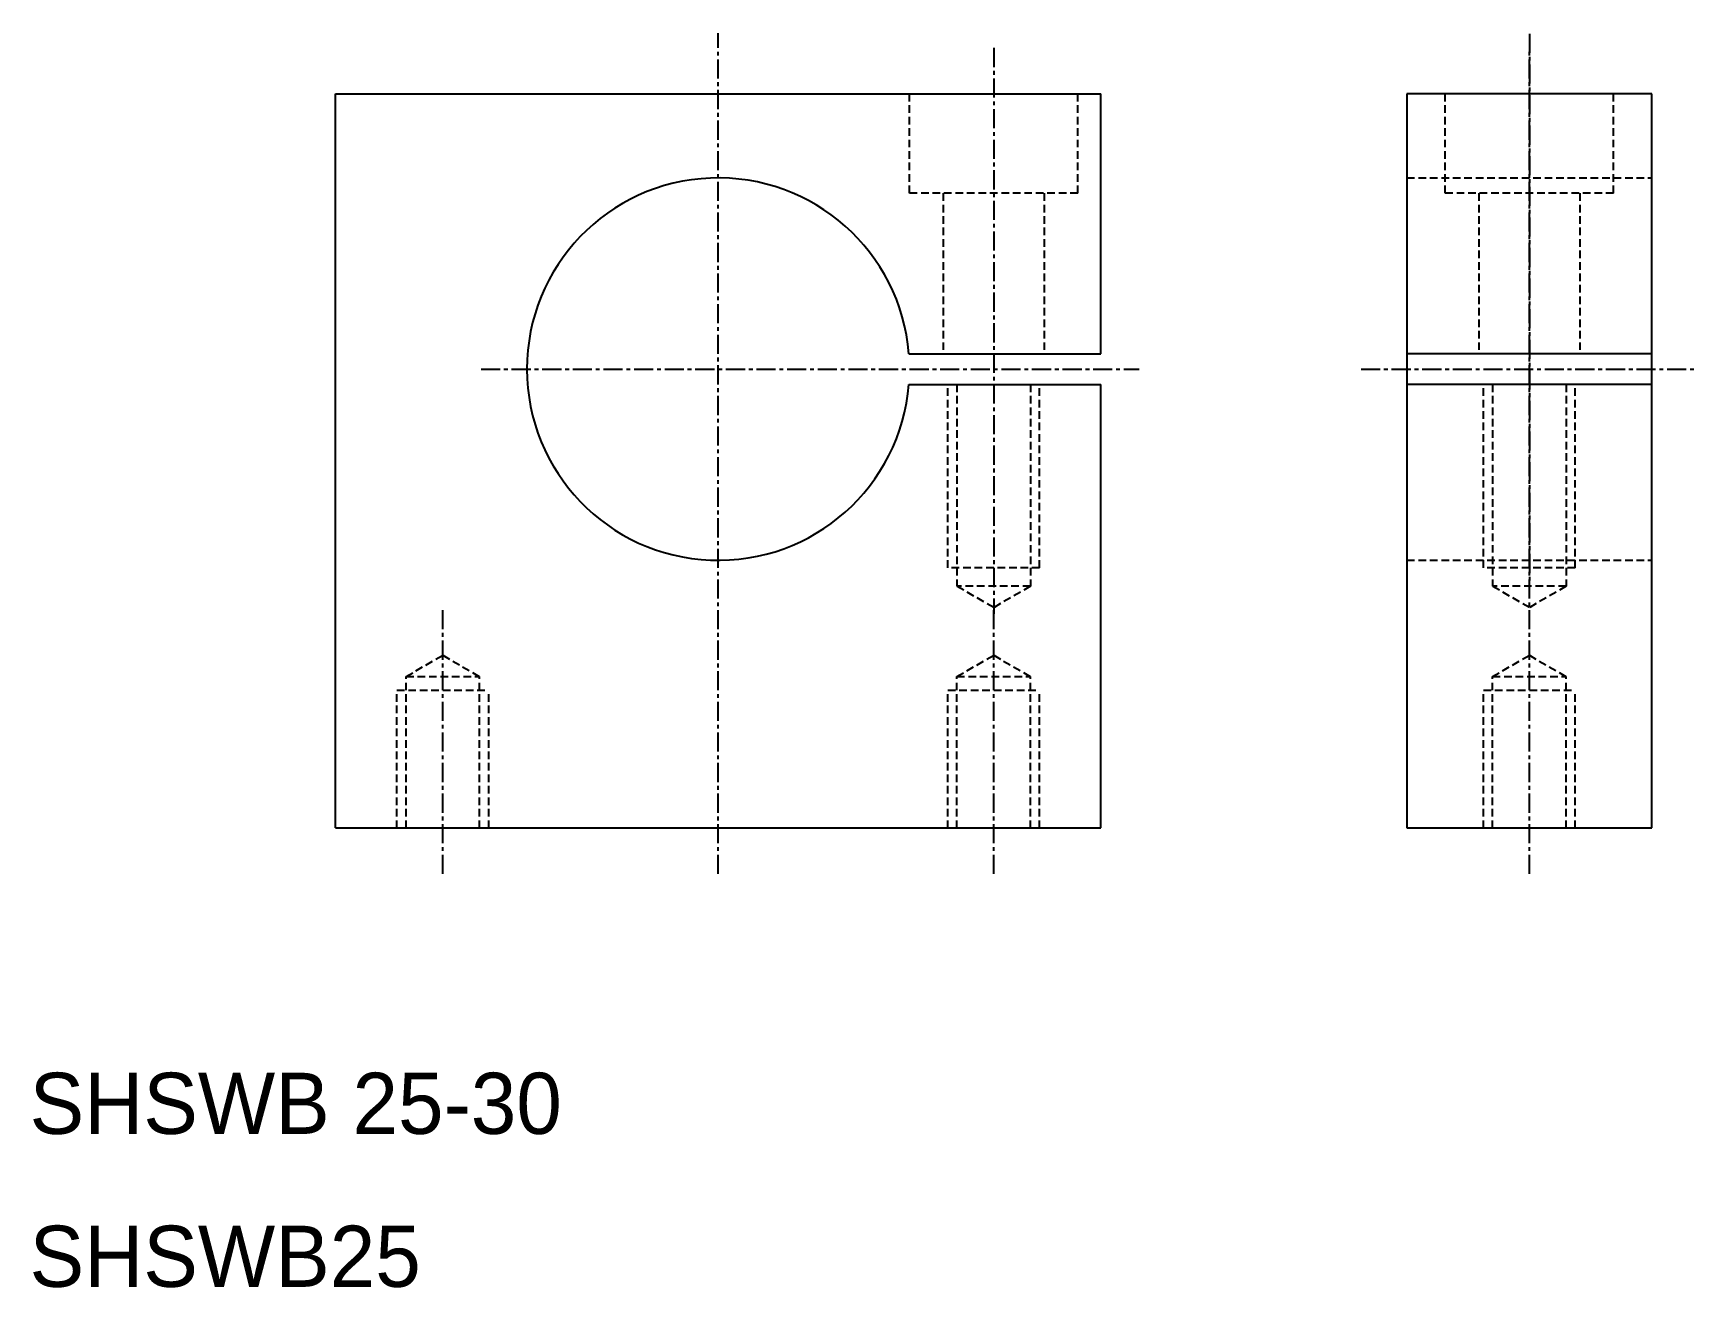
# Model space of a CAD drawing. Extents: x 10 to 119, y 10 to 92.
import ezdxf

# ---------------------------------------------------------------- set-up
doc = ezdxf.new("R2010")
doc.units = 0
doc.linetypes.add('CENTER', pattern=[2, 1.25, -0.25, 0.25, -0.25])
doc.linetypes.add('DASHED', pattern=[0.75, 0.5, -0.25])
doc.layers.get('0').update_dxf_attribs({"linetype": 'CONTINUOUS'})
doc.layers.add('CENTER', color=1, linetype='CENTER')

msp = doc.modelspace()

# ---------------------------------------------------------------- linework, layer by layer
at = {"color": 7, "linetype": 'CONTINUOUS'}
for p, q in [((30, 40), (30, 88)), ((30, 88), (80, 88)), ((80, 71), (80, 88)), ((100, 88), (100, 40)), ((116, 88), (100, 88)), ((116, 40), (116, 88)), ((67.46, 71), (80, 71)), ((116, 71), (100, 71)), ((67.46, 69), (80, 69)), ((80, 40), (80, 69)), ((116, 69), (100, 69)), ((30, 40), (80, 40)), ((100, 40), (116, 40))]:
    msp.add_line(p, q, dxfattribs=at)
at = {"color": 3, "linetype": 'DASHED'}
for p, q in [((67.5, 81.5), (67.5, 88)), ((78.5, 81.5), (78.5, 88)), ((102.5, 81.5), (102.5, 88)), ((113.5, 81.5), (113.5, 88)), ((100, 82.5), (116, 82.5)), ((78.5, 81.5), (67.5, 81.5)), ((69.7, 81.5), (69.7, 71)), ((76.3, 81.5), (76.3, 71)), ((113.5, 81.5), (102.5, 81.5)), ((104.7, 81.5), (104.7, 71)), ((111.3, 81.5), (111.3, 71)), ((70, 57), (70, 69)), ((70.6, 69), (70.6, 55.8)), ((75.4, 69), (75.4, 55.8)), ((76, 57), (76, 69)), ((105, 57), (105, 69)), ((105.6, 69), (105.6, 55.8)), ((110.4, 69), (110.4, 55.8)), ((111, 57), (111, 69)), ((76, 57), (70, 57)), ((100, 57.5), (116, 57.5)), ((111, 57), (105, 57)), ((75.4, 55.8), (70.6, 55.8)), ((73, 54.41), (70.6, 55.8)), ((75.4, 55.8), (73, 54.41)), ((108, 54.41), (105.6, 55.8)), ((110.4, 55.8), (105.6, 55.8)), ((110.4, 55.8), (108, 54.41)), ((34.6, 49.9), (37, 51.29)), ((37, 51.29), (39.4, 49.9)), ((70.6, 49.9), (73, 51.29)), ((73, 51.29), (75.4, 49.9)), ((105.6, 49.9), (108, 51.29)), ((108, 51.29), (110.4, 49.9)), ((34, 40), (34, 49)), ((34, 49), (40, 49)), ((34.6, 40), (34.6, 49.9)), ((34.6, 49.9), (39.4, 49.9)), ((39.4, 40), (39.4, 49.9)), ((40, 40), (40, 49)), ((70, 40), (70, 49)), ((70, 49), (76, 49)), ((70.6, 40), (70.6, 49.9)), ((70.6, 49.9), (75.4, 49.9)), ((75.4, 40), (75.4, 49.9)), ((76, 40), (76, 49)), ((105, 40), (105, 49)), ((105, 49), (111, 49)), ((105.6, 40), (105.6, 49.9)), ((105.6, 49.9), (110.4, 49.9)), ((110.4, 40), (110.4, 49.9)), ((111, 40), (111, 49))]:
    msp.add_line(p, q, dxfattribs=at)
at = {"color": 7, "linetype": 'CONTINUOUS'}
msp.add_arc((55, 70), 12.5, 4.5886, 355.4114, dxfattribs=at)
at = {"layer": 'CENTER', "color": 1, "linetype": 'CENTER'}
for p, q in [((55, 37), (55, 91.96)), ((108, 91.92), (108, 56)), ((73, 91), (73, 54)), ((108, 37), (108, 91)), ((39.5, 70), (82.5, 70)), ((97, 70), (119, 70)), ((37, 37), (37, 54.29)), ((73, 37), (73, 54.29))]:
    msp.add_line(p, q, dxfattribs=at)

# ---------------------------------------------------------------- texts
at = {"color": 7, "linetype": 'CONTINUOUS'}
for s, p in [('SHSWB 25-30', (10, 20)), ('SHSWB25', (10, 10))]:
    msp.add_text(s, height=4, dxfattribs=at).set_placement(p)

doc.saveas('drawing.dxf')
